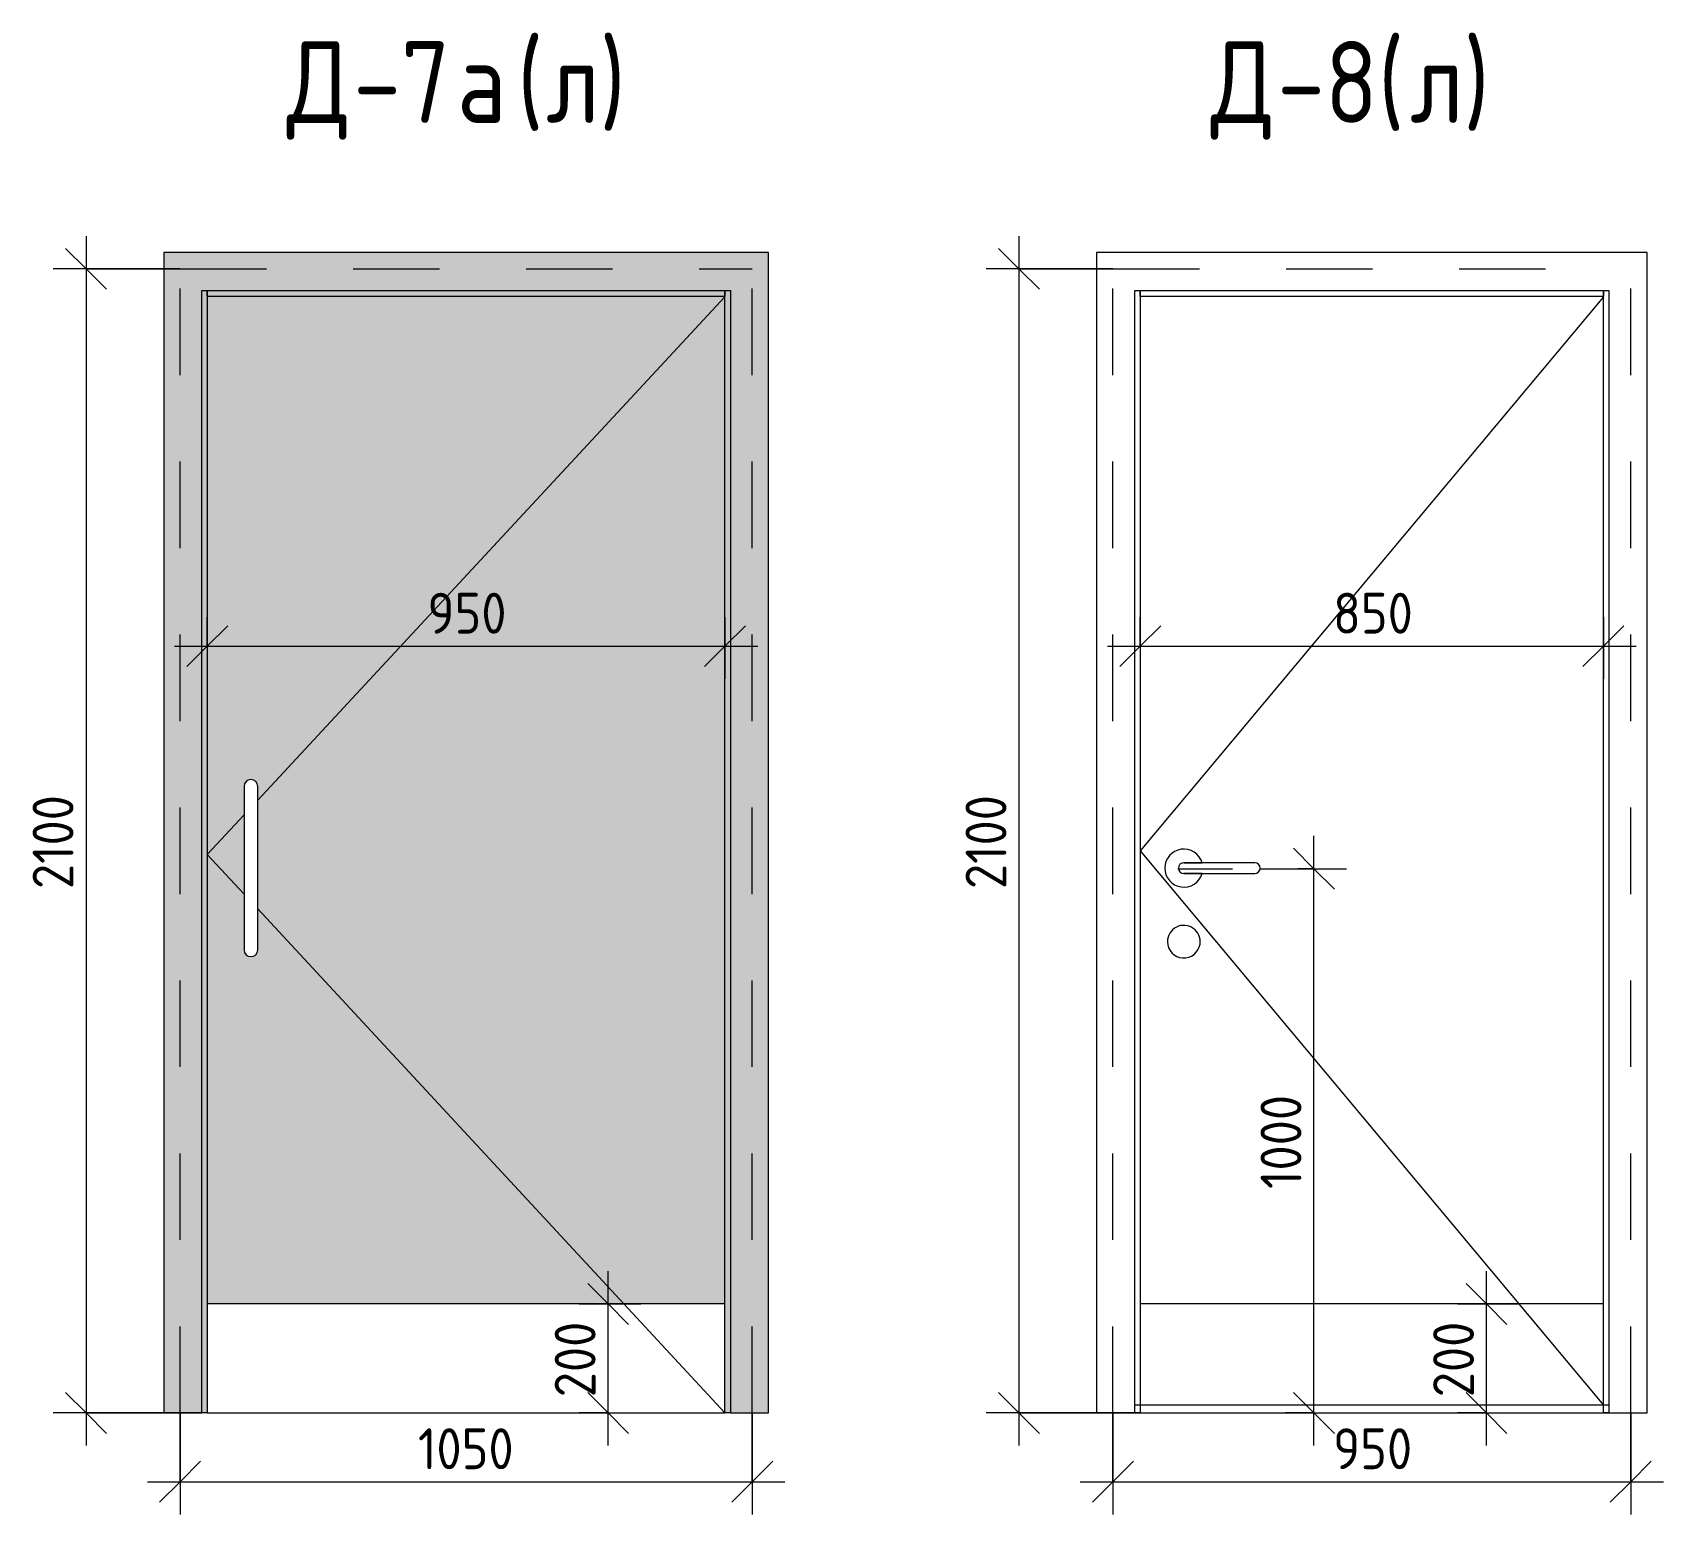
# Model space of a CAD drawing. Header units: millimetres. Extents: x 15267 to 38338, y 3838 to 18333.
# Drawn here: x 18409 to 21402, y 12419 to 15139 of the extents above; entities that cross this region are included whole.
import ezdxf

# ---------------------------------------------------------------- set-up
doc = ezdxf.new("R2010")
doc.units = ezdxf.units.MM
doc.linetypes.add('ADSK_Штрих_ш2 п1', pattern=[150, 100, -50])
doc.linetypes.add('Штрих', pattern=[317.5, 158.75, -158.75])
for name, color, linetype, lineweight in [('A-ANNO-DIMS', 7, 'Continuous', 9), ('A-ANNO-DIMS-50', 7, 'Continuous', 9), ('A-DETL-1', 7, 'ADSK_Штрих_ш2 п1', 9), ('A-DOOR', 7, 'Continuous', 9), ('A-DOOR-1', 7, 'Штрих', 9), ('A-DOOR-FRAM', 7, 'Continuous', 9), ('G-ANNO-TEXT', 7, 'Continuous', 9)]:
    doc.layers.add(name, color=color, linetype=linetype, lineweight=lineweight)
doc.styles.add('GOST Common', font='GOST_Common.ttf', dxfattribs={"width": 0.9, "height": 150})
doc.styles.add('ISOCPEUR', font='isocpeur.ttf', dxfattribs={"width": 0.9, "height": 75})
doc.dimstyles.new('ISO-1_5', dxfattribs={"dimscale": 304.8, "dimtxt": 74.698588, "dimasz": 0.246063, "dimexe": 0.19685, "dimexo": 0, "dimgap": 0, "dimtad": 1, "dimdec": 0, "dimrnd": 10, "dimzin": 0, "dimdsep": 46, "dimtxsty": 'ISOCPEUR', "dimblk1": 'OBLIQUE', "dimblk2": 'OBLIQUE', "dimsah": 1, "dimcen": 0.09, "dimdle": 0.19685, "dimazin": 0, "dimtfac": 1, "dimtdec": 4, "dimtix": 1, "dimtmove": 0, "dimatfit": 3, "dimfxl": 1, "dimtvp": 1, "dimtolj": 1, "dimtzin": 0, "dimarcsym": 2})

# ---------------------------------------------------------------- blocks, each defined once
blk = doc.blocks.new('Family - ___-32420125-_Двери_ 2 этаж 23-33')
at = {"layer": 'A-DOOR'}
h = blk.add_hatch(color=256, dxfattribs=at)
h.paths.add_polyline_path([(18729.9, 12805.1), (19679.9, 12805.1), (19679.9, 14655.1), (18729.9, 14655.1), (18729.9, 13164.1)])
h.paths.add_polyline_path([(18809.9, 13442.6), (18805.7, 13443.5), (18803.7, 13444.3), (18801.1, 13446.3), (18799.1, 13448.9), (18797.9, 13451.9), (18797.4, 13455.1), (18797.9, 13758.4), (18799.1, 13761.4), (18801.1, 13764), (18803.7, 13766), (18806.7, 13767.2), (18809.9, 13767.6), (18813.2, 13767.2), (18816.2, 13766), (18818.8, 13764), (18820.8, 13761.4), (18822, 13758.4), (18822.4, 13755.1), (18822, 13451.9), (18820.8, 13448.9), (18818.8, 13446.3), (18814.1, 13443.5), (18813.2, 13443.1)])
at = {"layer": 'A-DOOR-FRAM'}
for points in [[(18649.9, 12605.1), (18719.9, 12605.1), (18719.9, 14665.1), (19689.9, 14665.1), (19689.9, 12605.1), (19759.9, 12605.1), (19759.9, 14735.1), (18649.9, 14735.1), (18649.9, 13909.1)], [(18729.9, 12605.1), (18729.9, 14665.1), (18719.9, 14665.1), (18719.9, 12605.1)], [(19679.9, 14655.1), (19679.9, 14665.1), (18729.9, 14665.1), (18729.9, 14655.1)], [(19679.9, 12605.1), (19689.9, 12605.1), (19689.9, 14665.1), (19679.9, 14665.1), (19679.9, 12805.1)]]:
    blk.add_hatch(color=256, dxfattribs=at).paths.add_polyline_path(points)
at = {"layer": 'A-DOOR'}
for p, q in [((19679.9, 14653.6), (18822.4, 13729.8)), ((18797.4, 13755.1), (18797.4, 13455.1)), ((18822.4, 13455.1), (18822.4, 13755.1)), ((18797.4, 13702.9), (18729.9, 13630.1)), ((18729.9, 13630.1), (18797.4, 13557.3)), ((18822.4, 13530.3), (19679.9, 12605.1)), ((19679.9, 12805.1), (18729.9, 12805.1)), ((18729.9, 12605.1), (19679.9, 12605.1))]:
    blk.add_line(p, q, dxfattribs=at)
for centre, start, end in [((18809.9, 13755.1), 0, 180), ((18809.9, 13455.1), 180, 0)]:
    blk.add_arc(centre, 12.5, start, end, dxfattribs=at)
at = {"layer": 'A-DOOR-1'}
for p, q in [((18679.9, 14705.1), (19729.9, 14705.1)), ((18679.9, 12605.1), (18679.9, 14705.1)), ((18679.9, 14705.1), (19729.9, 14705.1)), ((18679.9, 12605.1), (18679.9, 14705.1)), ((19729.9, 12605.1), (19729.9, 14705.1)), ((19729.9, 12605.1), (19729.9, 14705.1))]:
    blk.add_line(p, q, dxfattribs=at)
at = {"layer": 'A-DOOR-FRAM'}
for p, q in [((19759.9, 14735.1), (18649.9, 14735.1)), ((18649.9, 14735.1), (18649.9, 12605.1)), ((19759.9, 12605.1), (19759.9, 14735.1)), ((18719.9, 12605.1), (18719.9, 14665.1)), ((18719.9, 14665.1), (19689.9, 14665.1)), ((18729.9, 14655.1), (18729.9, 14665.1)), ((18729.9, 14665.1), (18729.9, 12605.1)), ((19679.9, 14665.1), (19679.9, 14655.1)), ((19679.9, 12605.1), (19679.9, 14665.1)), ((19689.9, 14665.1), (19689.9, 12605.1)), ((18729.9, 14655.1), (19679.9, 14655.1)), ((18649.9, 12605.1), (18719.9, 12605.1)), ((18729.9, 12605.1), (18719.9, 12605.1)), ((19689.9, 12605.1), (19679.9, 12605.1)), ((19689.9, 12605.1), (19759.9, 12605.1))]:
    blk.add_line(p, q, dxfattribs=at)
blk = doc.blocks.new('Family - ___-32422745-_Двери_ 2 этаж 23-33')
at = {"layer": 'A-DOOR'}
for p, q in [((21291.9, 14653.5), (20441.9, 13637.1)), ((20441.9, 13637.1), (21291.9, 12619.1)), ((20651.9, 13615.1), (20521.9, 13615.1)), ((20521.9, 13615.1), (20555.5, 13615.1)), ((20521.9, 13595.1), (20651.9, 13595.1)), ((20555.5, 13595.1), (20521.9, 13595.1)), ((21291.9, 12805.1), (20441.9, 12805.1))]:
    blk.add_line(p, q, dxfattribs=at)
for centre, radius, start, end in [((20521.9, 13605.1), 35, 16.6015, 180), ((20521.9, 13605.1), 35, 180, 343.3985), ((20521.9, 13605.1), 10, 90, 270), ((20521.9, 13605.1), 10, 90, 270), ((20651.9, 13605.1), 10, 270, 90), ((20521.9, 13470.1), 30, 351.8301, 180), ((20521.9, 13470.1), 30, 180, 351.8301)]:
    blk.add_arc(centre, radius, start, end, dxfattribs=at)
at = {"layer": 'A-DOOR-1'}
for p, q in [((20391.9, 14705.1), (21341.9, 14705.1)), ((20391.9, 12605.1), (20391.9, 14705.1)), ((20391.9, 14705.1), (21341.9, 14705.1)), ((20391.9, 12605.1), (20391.9, 14705.1)), ((21341.9, 12605.1), (21341.9, 14705.1)), ((21341.9, 12605.1), (21341.9, 14705.1))]:
    blk.add_line(p, q, dxfattribs=at)
at = {"layer": 'A-DOOR-FRAM'}
for p, q in [((21371.9, 14735.1), (20361.9, 14735.1)), ((20361.9, 14735.1), (20361.9, 12605.1)), ((21371.9, 12605.1), (21371.9, 14735.1)), ((20431.9, 12605.1), (20431.9, 14665.1)), ((20431.9, 14665.1), (21301.9, 14665.1)), ((20441.9, 14655.1), (20441.9, 14665.1)), ((20441.9, 14665.1), (20441.9, 12605.1)), ((21291.9, 14665.1), (21291.9, 14655.1)), ((21291.9, 12605.1), (21291.9, 14665.1)), ((21301.9, 14665.1), (21301.9, 12605.1)), ((20441.9, 14655.1), (21291.9, 14655.1)), ((20361.9, 12605.1), (20431.9, 12605.1)), ((21301.9, 12619.1), (20431.9, 12619.1)), ((20441.9, 12605.1), (20431.9, 12605.1)), ((20431.9, 12605.1), (21301.9, 12605.1)), ((21301.9, 12605.1), (21291.9, 12605.1)), ((21301.9, 12605.1), (21371.9, 12605.1))]:
    blk.add_line(p, q, dxfattribs=at)
blk = doc.blocks.new('DIMBLOCK48-_Двери_ 2 этаж 23-33')
at = {"layer": 'A-ANNO-DIMS-50'}
for p, q in [((18507.3, 14765.1), (18507.3, 12545.1)), ((18679.9, 14705.1), (18447.3, 14705.1)), ((18507.3, 14705.1), (18679.9, 14705.1)), ((18719.9, 12605.1), (18447.3, 12605.1)), ((18507.3, 12605.1), (18719.9, 12605.1))]:
    blk.add_line(p, q, dxfattribs=at)
at = {"layer": 'A-ANNO-DIMS-50', "lineweight": 20}
for p, q in [((18507.3, 14705.1), (18469.8, 14742.6)), ((18507.3, 14705.1), (18544.8, 14667.6)), ((18507.3, 12605.1), (18469.8, 12642.6)), ((18507.3, 12605.1), (18544.8, 12567.6))]:
    blk.add_line(p, q, dxfattribs=at)
at = {"layer": 'A-ANNO-DIMS-50', "color": 0, "insert": (18409.3, 13566.8), "char_height": 75, "width": 212.029, "attachment_point": 1, "rotation": 90, "line_spacing_factor": 1.149209, "style": 'ISOCPEUR'}
blk.add_mtext('2100', dxfattribs=at)
blk = doc.blocks.new('_Oblique')
at = {"color": 0, "linetype": 'ByBlock', "lineweight": -2}
blk.add_line((-0.5, -0.5), (0.5, 0.5), dxfattribs=at)
blk = doc.blocks.new('DIMBLOCK49-_Двери_ 2 этаж 23-33')
at = {"layer": 'A-ANNO-DIMS-50'}
for p, q in [((18679.9, 12605.1), (18679.9, 12418.9)), ((18679.9, 12478.9), (18679.9, 12605.1)), ((19729.9, 12605.1), (19729.9, 12418.9)), ((19729.9, 12478.9), (19729.9, 12605.1)), ((18619.9, 12478.9), (19789.9, 12478.9))]:
    blk.add_line(p, q, dxfattribs=at)
at = {"layer": 'A-ANNO-DIMS-50', "lineweight": 20}
for p, q in [((18679.9, 12478.9), (18717.4, 12516.4)), ((19729.9, 12478.9), (19767.4, 12516.4)), ((18679.9, 12478.9), (18642.4, 12441.4)), ((19729.9, 12478.9), (19692.4, 12441.4))]:
    blk.add_line(p, q, dxfattribs=at)
at = {"layer": 'A-ANNO-DIMS-50', "color": 0, "insert": (19116.6, 12576.9), "char_height": 75, "width": 212.029, "attachment_point": 1, "line_spacing_factor": 1.149209, "style": 'ISOCPEUR'}
blk.add_mtext('1050', dxfattribs=at)
blk = doc.blocks.new('DIMBLOCK50-_Двери_ 2 этаж 23-33')
at = {"layer": 'A-ANNO-DIMS-50', "lineweight": 20}
for p, q in [((19465.4, 12805.1), (19427.9, 12842.6)), ((19465.4, 12805.1), (19502.9, 12767.6)), ((19465.4, 12605.1), (19427.9, 12642.6)), ((19465.4, 12605.1), (19502.9, 12567.6))]:
    blk.add_line(p, q, dxfattribs=at)
at = {"layer": 'A-ANNO-DIMS-50'}
for p, q in [((19465.4, 12545.1), (19465.4, 12865.1)), ((19412.4, 12805.1), (19525.4, 12805.1)), ((19465.4, 12805.1), (19412.4, 12805.1)), ((19412.4, 12605.1), (19525.4, 12605.1)), ((19465.4, 12605.1), (19412.4, 12605.1))]:
    blk.add_line(p, q, dxfattribs=at)
at = {"layer": 'A-ANNO-DIMS-50', "color": 0, "insert": (19367.4, 12634), "char_height": 75, "width": 170.658, "attachment_point": 1, "rotation": 90, "line_spacing_factor": 1.149209, "style": 'ISOCPEUR'}
blk.add_mtext('200', dxfattribs=at)
blk = doc.blocks.new('DIMBLOCK51-_Двери_ 2 этаж 23-33')
at = {"layer": 'A-ANNO-DIMS-50'}
for p, q in [((20219.3, 14765.1), (20219.3, 12545.1)), ((20391.9, 14705.1), (20159.3, 14705.1)), ((20219.3, 14705.1), (20391.9, 14705.1)), ((20431.9, 12605.1), (20159.3, 12605.1)), ((20219.3, 12605.1), (20431.9, 12605.1))]:
    blk.add_line(p, q, dxfattribs=at)
at = {"layer": 'A-ANNO-DIMS-50', "lineweight": 20}
for p, q in [((20219.3, 14705.1), (20181.8, 14742.6)), ((20219.3, 14705.1), (20256.8, 14667.6)), ((20219.3, 12605.1), (20181.8, 12642.6)), ((20219.3, 12605.1), (20256.8, 12567.6))]:
    blk.add_line(p, q, dxfattribs=at)
at = {"layer": 'A-ANNO-DIMS-50', "color": 0, "insert": (20121.3, 13566.8), "char_height": 75, "width": 212.029, "attachment_point": 1, "rotation": 90, "line_spacing_factor": 1.149209, "style": 'ISOCPEUR'}
blk.add_mtext('2100', dxfattribs=at)
blk = doc.blocks.new('DIMBLOCK52-_Двери_ 2 этаж 23-33')
at = {"layer": 'A-ANNO-DIMS-50'}
for p, q in [((20391.9, 12605.1), (20391.9, 12418.9)), ((20391.9, 12478.9), (20391.9, 12605.1)), ((21341.9, 12605.1), (21341.9, 12418.9)), ((21341.9, 12478.9), (21341.9, 12605.1)), ((20331.9, 12478.9), (21401.9, 12478.9))]:
    blk.add_line(p, q, dxfattribs=at)
at = {"layer": 'A-ANNO-DIMS-50', "lineweight": 20}
for p, q in [((20391.9, 12478.9), (20429.4, 12516.4)), ((21341.9, 12478.9), (21379.4, 12516.4)), ((20391.9, 12478.9), (20354.4, 12441.4)), ((21341.9, 12478.9), (21304.4, 12441.4))]:
    blk.add_line(p, q, dxfattribs=at)
at = {"layer": 'A-ANNO-DIMS-50', "color": 0, "insert": (20795.8, 12576.9), "char_height": 75, "width": 170.658, "attachment_point": 1, "line_spacing_factor": 1.149209, "style": 'ISOCPEUR'}
blk.add_mtext('950', dxfattribs=at)
blk = doc.blocks.new('DIMBLOCK53-_Двери_ 2 этаж 23-33')
at = {"layer": 'A-ANNO-DIMS-50', "lineweight": 20}
for p, q in [((21077.4, 12805.1), (21039.9, 12842.6)), ((21077.4, 12805.1), (21114.9, 12767.6)), ((21077.4, 12605.1), (21039.9, 12642.6)), ((21077.4, 12605.1), (21114.9, 12567.6))]:
    blk.add_line(p, q, dxfattribs=at)
at = {"layer": 'A-ANNO-DIMS-50'}
for p, q in [((21077.4, 12545.1), (21077.4, 12865.1)), ((21024.4, 12805.1), (21137.4, 12805.1)), ((21077.4, 12805.1), (21024.4, 12805.1)), ((21024.4, 12605.1), (21137.4, 12605.1)), ((21077.4, 12605.1), (21024.4, 12605.1))]:
    blk.add_line(p, q, dxfattribs=at)
at = {"layer": 'A-ANNO-DIMS-50', "color": 0, "insert": (20979.4, 12634), "char_height": 75, "width": 170.658, "attachment_point": 1, "rotation": 90, "line_spacing_factor": 1.149209, "style": 'ISOCPEUR'}
blk.add_mtext('200', dxfattribs=at)
blk = doc.blocks.new('DIMBLOCK54-_Двери_ 2 этаж 23-33')
at = {"layer": 'A-ANNO-DIMS-50'}
for p, q in [((20760.7, 12545.1), (20760.7, 13664.1)), ((20731.2, 13604.1), (20820.7, 13604.1)), ((20760.7, 13604.1), (20731.2, 13604.1)), ((20707.6, 12605.1), (20820.7, 12605.1)), ((20760.7, 12605.1), (20707.6, 12605.1))]:
    blk.add_line(p, q, dxfattribs=at)
at = {"layer": 'A-ANNO-DIMS-50', "lineweight": 20}
for p, q in [((20760.7, 13604.1), (20723.2, 13641.6)), ((20760.7, 13604.1), (20798.2, 13566.6)), ((20760.7, 12605.1), (20723.2, 12642.6)), ((20760.7, 12605.1), (20798.2, 12567.6))]:
    blk.add_line(p, q, dxfattribs=at)
at = {"layer": 'A-ANNO-DIMS-50', "color": 0, "insert": (20662.7, 13016.3), "char_height": 75, "width": 212.029, "attachment_point": 1, "rotation": 90, "line_spacing_factor": 1.149209, "style": 'ISOCPEUR'}
blk.add_mtext('1000', dxfattribs=at)
blk = doc.blocks.new('DIMBLOCK56-_Двери_ 2 этаж 23-33')
at = {"layer": 'A-ANNO-DIMS-50'}
for p, q in [((18729.9, 14065.6), (18729.9, 13952.6)), ((18729.9, 14012.6), (18729.9, 14065.6)), ((19679.9, 14065.6), (19679.9, 13952.6)), ((19679.9, 14012.6), (19679.9, 14065.6)), ((18669.9, 14012.6), (19739.9, 14012.6))]:
    blk.add_line(p, q, dxfattribs=at)
at = {"layer": 'A-ANNO-DIMS-50', "lineweight": 20}
for p, q in [((18729.9, 14012.6), (18767.4, 14050.1)), ((19679.9, 14012.6), (19717.4, 14050.1)), ((18729.9, 14012.6), (18692.4, 13975.1)), ((19679.9, 14012.6), (19642.4, 13975.1))]:
    blk.add_line(p, q, dxfattribs=at)
at = {"layer": 'A-ANNO-DIMS-50', "color": 0, "insert": (19133.8, 14110.5), "char_height": 75, "width": 170.658, "attachment_point": 1, "line_spacing_factor": 1.149209, "style": 'ISOCPEUR'}
blk.add_mtext('950', dxfattribs=at)
blk = doc.blocks.new('DIMBLOCK57-_Двери_ 2 этаж 23-33')
at = {"layer": 'A-ANNO-DIMS-50'}
for p, q in [((20441.9, 14065.6), (20441.9, 13952.6)), ((20441.9, 14012.6), (20441.9, 14065.6)), ((21291.9, 14065.6), (21291.9, 13952.6)), ((21291.9, 14012.6), (21291.9, 14065.6)), ((20381.9, 14012.6), (21351.9, 14012.6))]:
    blk.add_line(p, q, dxfattribs=at)
at = {"layer": 'A-ANNO-DIMS-50', "lineweight": 20}
for p, q in [((20441.9, 14012.6), (20479.4, 14050.1)), ((21291.9, 14012.6), (21329.4, 14050.1)), ((20441.9, 14012.6), (20404.4, 13975.1)), ((21291.9, 14012.6), (21254.4, 13975.1))]:
    blk.add_line(p, q, dxfattribs=at)
at = {"layer": 'A-ANNO-DIMS-50', "color": 0, "insert": (20795.8, 14110.5), "char_height": 75, "width": 170.658, "attachment_point": 1, "line_spacing_factor": 1.149209, "style": 'ISOCPEUR'}
blk.add_mtext('850', dxfattribs=at)

msp = doc.modelspace()

# ---------------------------------------------------------------- linework, layer by layer
at = {"layer": 'A-DETL-1'}
msp.add_line((20511.2, 13604.1), (20731.2, 13604.1), dxfattribs=at)

# ---------------------------------------------------------------- block references
at = {"layer": 'A-DOOR'}
for name in ['Family - ___-32420125-_Двери_ 2 этаж 23-33', 'Family - ___-32422745-_Двери_ 2 этаж 23-33']:
    msp.add_blockref(name, (0, 0), dxfattribs=at)

# ---------------------------------------------------------------- texts
at = {"layer": 'G-ANNO-TEXT', "char_height": 150, "attachment_point": 1, "style": 'GOST Common'}
for s, insert, width in [('\\fGOST Common|b0|i0|c204|p34|;\\W.9;Д', (18875.7, 15123), 147.911), ('-7', (18997.7, 15123), 230.886), ('\\fGOST Common|b0|i0|c204|p34|;\\W.9;(', (19298.3, 15123), 64.937), ('\\fGOST Common|b0|i0|c204|p34|;\\W.9;)', (19450.1, 15123), 64.937), ('\\fGOST Common|b0|i0|c204|p34|;\\W.9;Д', (20571.2, 15123), 147.911), ('-8(', (20693.2, 15123), 295.823), ('\\fGOST Common|b0|i0|c204|p34|;\\W.9;)', (21035.5, 15123), 64.937), ('\\fGOST Common|b0|i0|c204|p34|;\\W.9;а', (19188.2, 15123), 133.481), ('\\fGOST Common|b0|i0|c204|p34|;\\W.9;л', (19351.9, 15123), 119.051), ('\\fGOST Common|b0|i0|c204|p34|;\\W.9;л', (20937.3, 15123), 119.051)]:
    msp.add_mtext(s, dxfattribs=dict(at, insert=insert, width=width))

# ---------------------------------------------------------------- dimensions: what is measured, and where the dimension line sits
at = {"layer": 'A-ANNO-DIMS'}
for base, p1, p2, override, picture, middle in [((18507.3, 12605.1), (18679.9, 14705.1), (18719.9, 12605.1), {"dimpost": '<>', "dimfxl": 2100.380918}, 'DIMBLOCK48-_Двери_ 2 этаж 23-33', (18469.8, 13655.1)), ((20219.3, 12605.1), (20391.9, 14705.1), (20431.9, 12605.1), {"dimpost": '<>', "dimfxl": 2100.380918}, 'DIMBLOCK51-_Двери_ 2 этаж 23-33', (20181.8, 13655.1)), ((20760.7, 13604.1), (20707.6, 12605.1), (20731.2, 13604.1), {"dimpost": '<>', "dimfxl": 999.260364}, 'DIMBLOCK54-_Двери_ 2 этаж 23-33', (20723.2, 13104.6)), ((19465.4, 12805.1), (19412.4, 12605.1), (19412.4, 12805.1), {"dimpost": '<>', "dimfxl": 200}, 'DIMBLOCK50-_Двери_ 2 этаж 23-33', (19427.9, 12705.1)), ((21077.4, 12805.1), (21024.4, 12605.1), (21024.4, 12805.1), {"dimpost": '<>', "dimfxl": 200}, 'DIMBLOCK53-_Двери_ 2 этаж 23-33', (21039.9, 12705.1))]:
    dim = msp.add_linear_dim(base=base, p1=p1, p2=p2, angle=90, dimstyle='ISO-1_5', override=override, dxfattribs=at)
    dim.commit()
    dim.dimension.update_dxf_attribs({"geometry": picture, "text_midpoint": middle})
for base, p1, p2, override, picture, middle in [((19679.9, 14012.6), (18729.9, 14065.6), (19679.9, 14065.6), {"dimpost": '<>', "dimfxl": 950}, 'DIMBLOCK56-_Двери_ 2 этаж 23-33', (19204.9, 14050.1)), ((21291.9, 14012.6), (20441.9, 14065.6), (21291.9, 14065.6), {"dimpost": '<>', "dimfxl": 850}, 'DIMBLOCK57-_Двери_ 2 этаж 23-33', (20866.9, 14050.1)), ((19729.9, 12478.9), (18679.9, 12605.1), (19729.9, 12605.1), {"dimpost": '<>', "dimfxl": 1050}, 'DIMBLOCK49-_Двери_ 2 этаж 23-33', (19204.9, 12516.4)), ((21341.9, 12478.9), (20391.9, 12605.1), (21341.9, 12605.1), {"dimpost": '<>', "dimfxl": 950}, 'DIMBLOCK52-_Двери_ 2 этаж 23-33', (20866.9, 12516.4))]:
    dim = msp.add_linear_dim(base=base, p1=p1, p2=p2, dimstyle='ISO-1_5', override=override, dxfattribs=at)
    dim.commit()
    dim.dimension.update_dxf_attribs({"geometry": picture, "text_midpoint": middle})

doc.saveas('drawing.dxf')
